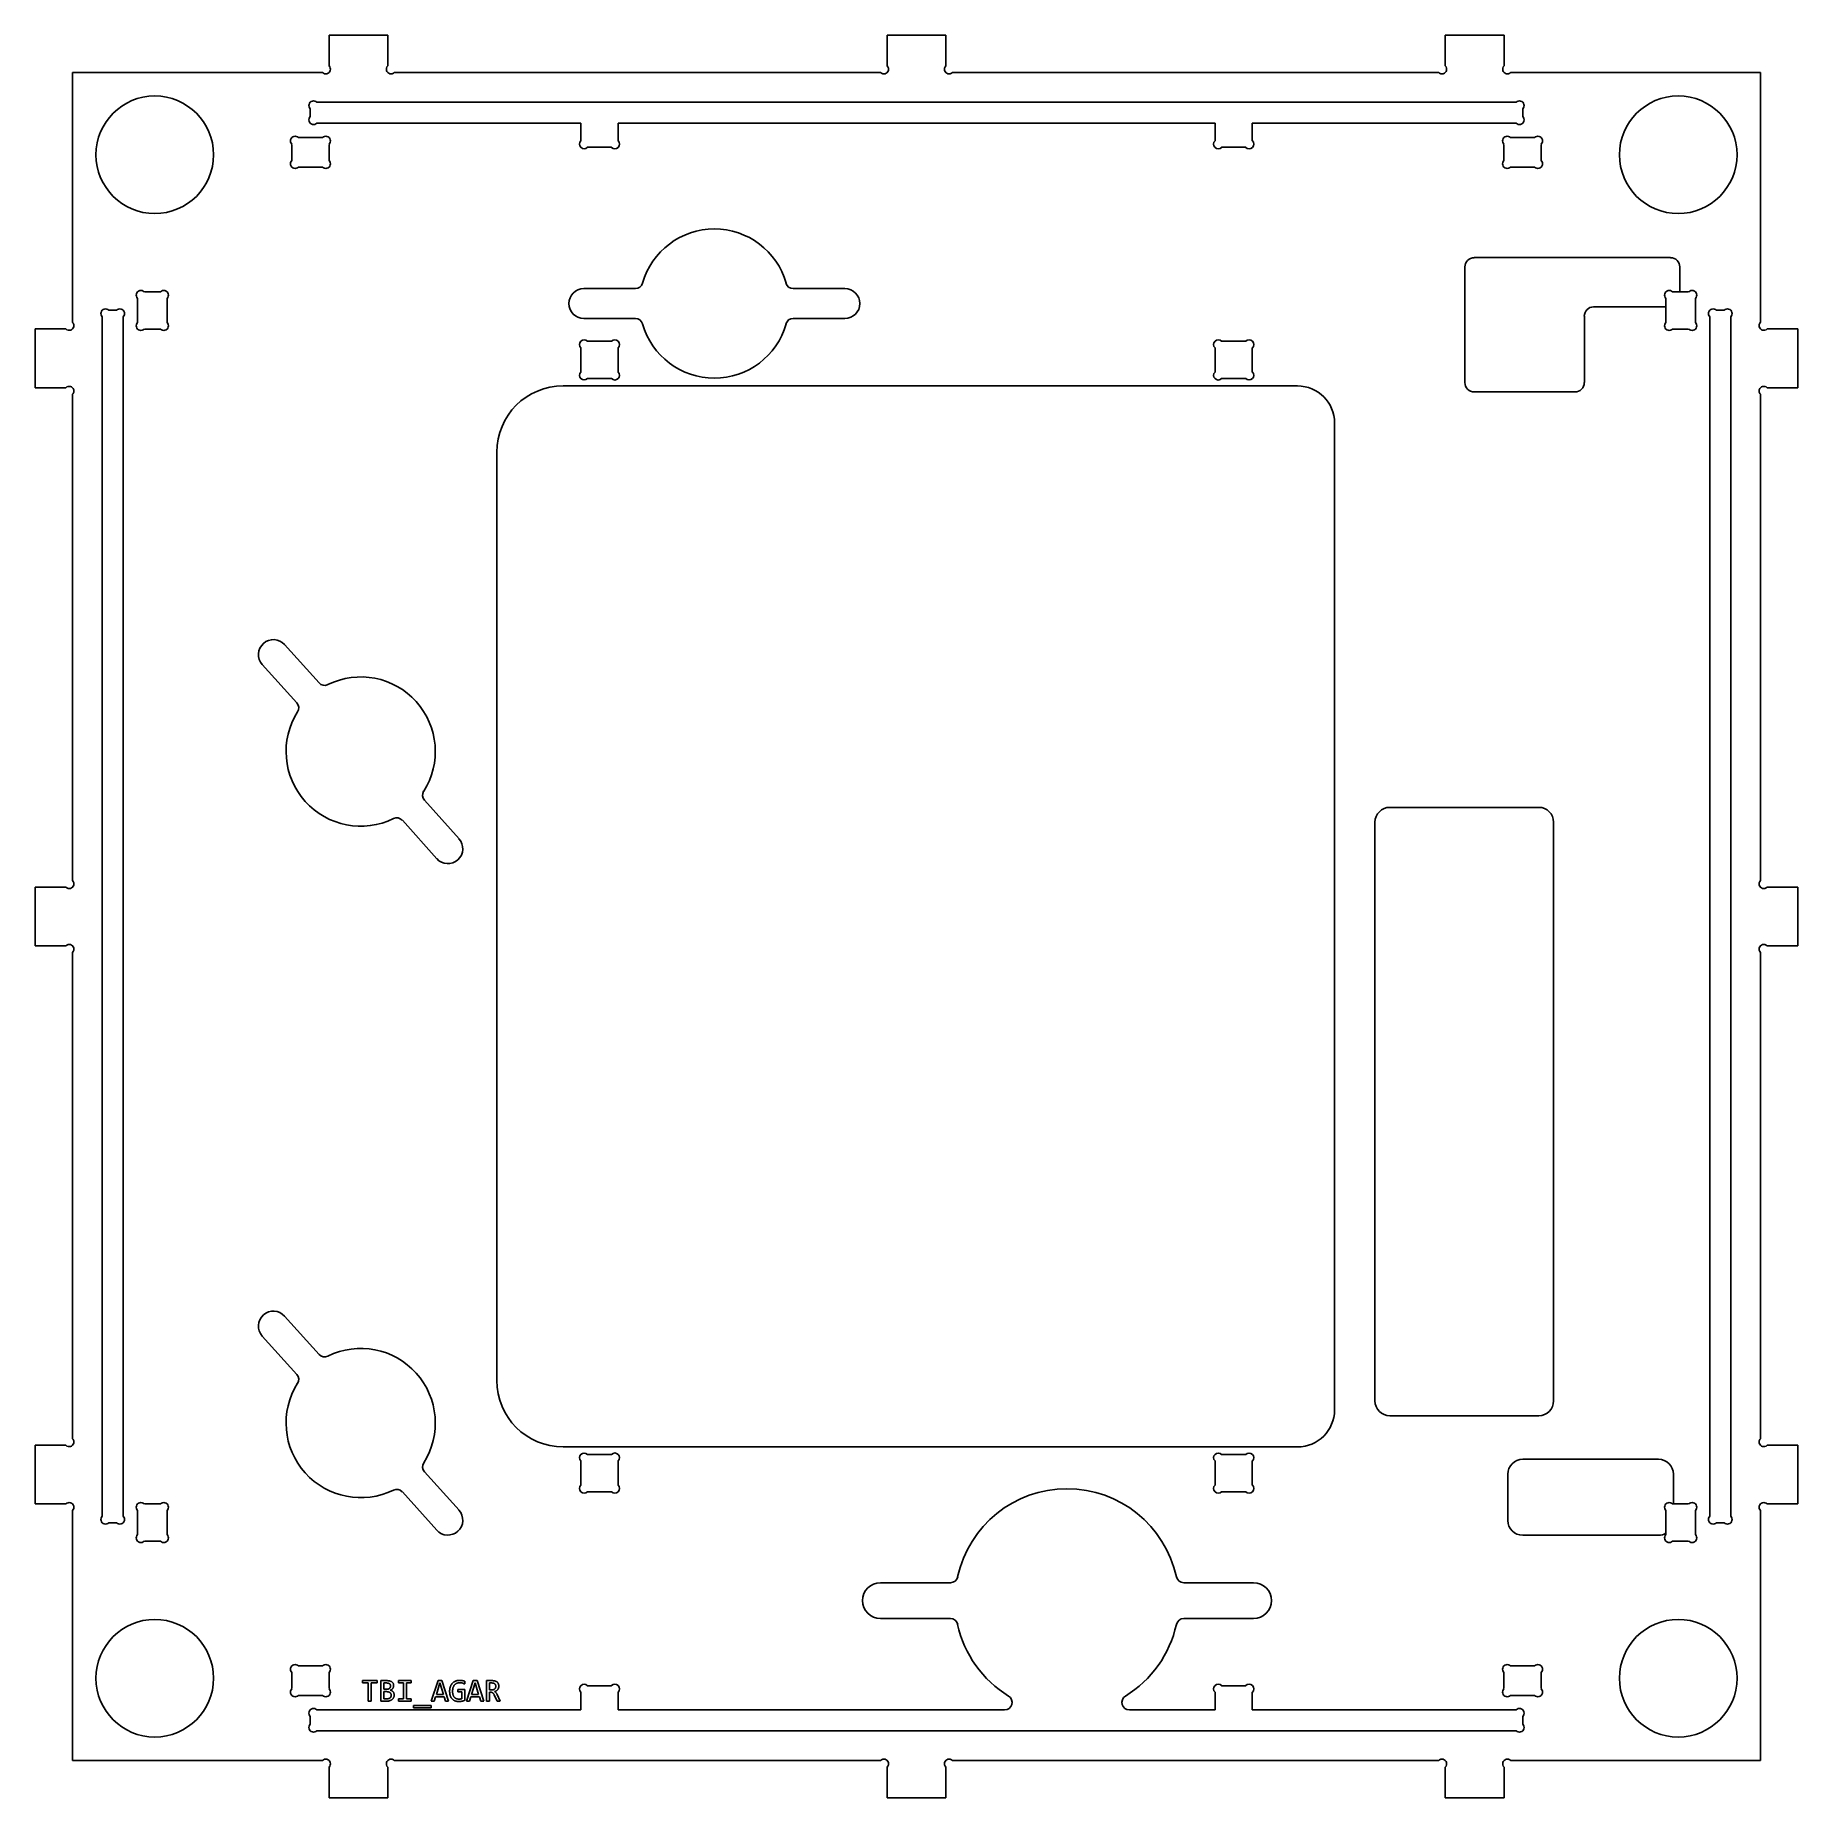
# Model space of a CAD drawing. Header units: inches. Extents: x -0.2 to 11.6, y -0.2 to 11.6.
import ezdxf

# ---------------------------------------------------------------- set-up
doc = ezdxf.new("R2010")
doc.units = ezdxf.units.IN
doc.header["$MEASUREMENT"] = 0

msp = doc.modelspace()

# ---------------------------------------------------------------- linework, layer by layer
at = {"color": 7, "linetype": 'Continuous', "lineweight": 25}
for p, q in [((1.719, 11.561), (1.719, 11.355)), ((2.112, 11.561), (1.719, 11.561)), ((2.112, 11.355), (2.112, 11.561)), ((5.459, 11.561), (5.459, 11.355)), ((5.852, 11.561), (5.459, 11.561)), ((5.852, 11.355), (5.852, 11.561)), ((9.199, 11.561), (9.199, 11.355)), ((9.593, 11.561), (9.199, 11.561)), ((9.593, 11.355), (9.593, 11.561)), ((0, 11.311), (0, 9.637)), ((1.674, 11.311), (0, 11.311)), ((5.414, 11.311), (2.156, 11.311)), ((9.155, 11.311), (5.897, 11.311)), ((11.311, 11.311), (9.637, 11.311)), ((11.311, 9.637), (11.311, 11.311)), ((9.674, 11.112), (1.637, 11.112)), ((1.593, 11.068), (1.593, 11.016)), ((9.718, 11.016), (9.718, 11.068)), ((1.674, 10.875), (1.513, 10.875)), ((1.637, 10.972), (3.406, 10.972)), ((3.406, 10.972), (3.406, 10.854)), ((3.656, 10.854), (3.656, 10.972)), ((3.656, 10.972), (7.656, 10.972)), ((7.656, 10.972), (7.656, 10.854)), ((7.906, 10.854), (7.906, 10.972)), ((7.906, 10.972), (9.674, 10.972)), ((9.798, 10.875), (9.637, 10.875)), ((1.469, 10.83), (1.469, 10.722)), ((1.719, 10.722), (1.719, 10.83)), ((3.45, 10.81), (3.612, 10.81)), ((7.7, 10.81), (7.862, 10.81)), ((9.592, 10.83), (9.592, 10.722)), ((9.842, 10.722), (9.842, 10.83)), ((1.513, 10.678), (1.674, 10.678)), ((9.637, 10.678), (9.798, 10.678)), ((10.708, 10.071), (9.393, 10.071)), ((9.331, 10.008), (9.331, 9.233)), ((10.771, 9.842), (10.771, 10.008)), ((0.589, 9.842), (0.481, 9.842)), ((3.772, 9.863), (3.426, 9.863)), ((5.176, 9.863), (4.829, 9.863)), ((10.83, 9.842), (10.722, 9.842)), ((0.295, 9.718), (0.243, 9.718)), ((0.436, 9.798), (0.436, 9.637)), ((0.633, 9.637), (0.633, 9.798)), ((10.193, 9.741), (10.678, 9.741)), ((10.678, 9.798), (10.678, 9.637)), ((10.875, 9.637), (10.875, 9.798)), ((11.068, 9.718), (11.016, 9.718)), ((-0.25, 9.593), (-0.25, 9.199)), ((-0.044, 9.593), (-0.25, 9.593)), ((0.199, 9.674), (0.199, 1.637)), ((0.339, 1.637), (0.339, 9.674)), ((0.481, 9.592), (0.589, 9.592)), ((3.426, 9.663), (3.772, 9.663)), ((4.829, 9.663), (5.176, 9.663)), ((10.131, 9.233), (10.131, 9.678)), ((10.722, 9.592), (10.83, 9.592)), ((10.972, 9.674), (10.972, 1.637)), ((11.112, 1.637), (11.112, 9.674)), ((11.561, 9.593), (11.355, 9.593)), ((11.561, 9.199), (11.561, 9.593)), ((3.406, 9.466), (3.406, 9.304)), ((3.612, 9.51), (3.45, 9.51)), ((3.656, 9.304), (3.656, 9.466)), ((7.656, 9.466), (7.656, 9.304)), ((7.862, 9.51), (7.7, 9.51)), ((7.906, 9.304), (7.906, 9.466)), ((3.45, 9.26), (3.612, 9.26)), ((7.7, 9.26), (7.862, 9.26)), ((-0.25, 9.199), (-0.044, 9.199)), ((0, 9.155), (0, 5.897)), ((8.209, 9.212), (3.288, 9.212)), ((9.393, 9.171), (10.068, 9.171)), ((11.311, 5.897), (11.311, 9.155)), ((11.355, 9.199), (11.561, 9.199)), ((8.457, 2.349), (8.457, 8.963)), ((2.843, 8.767), (2.843, 2.546)), ((1.652, 7.221), (1.42, 7.478)), ((1.271, 7.344), (1.503, 7.087)), ((2.59, 6.177), (2.358, 6.434)), ((9.825, 6.387), (8.828, 6.387)), ((2.21, 6.3), (2.441, 6.043)), ((8.728, 6.287), (8.728, 2.41)), ((9.925, 2.41), (9.925, 6.287)), ((-0.25, 5.852), (-0.25, 5.459)), ((-0.044, 5.852), (-0.25, 5.852)), ((11.561, 5.852), (11.355, 5.852)), ((11.561, 5.459), (11.561, 5.852)), ((-0.25, 5.459), (-0.044, 5.459)), ((11.355, 5.459), (11.561, 5.459)), ((0, 5.414), (0, 2.156)), ((11.311, 2.156), (11.311, 5.414)), ((1.652, 2.721), (1.42, 2.978)), ((1.271, 2.844), (1.503, 2.587)), ((8.828, 2.31), (9.825, 2.31)), ((-0.25, 2.112), (-0.25, 1.719)), ((-0.044, 2.112), (-0.25, 2.112)), ((3.288, 2.101), (8.209, 2.101)), ((3.612, 2.051), (3.45, 2.051)), ((7.862, 2.051), (7.7, 2.051)), ((10.628, 2.018), (9.718, 2.018)), ((11.561, 2.112), (11.355, 2.112)), ((11.561, 1.719), (11.561, 2.112)), ((2.59, 1.677), (2.358, 1.934)), ((3.406, 2.007), (3.406, 1.845)), ((3.656, 1.845), (3.656, 2.007)), ((7.656, 2.007), (7.656, 1.845)), ((7.906, 1.845), (7.906, 2.007)), ((9.618, 1.918), (9.618, 1.609)), ((10.728, 1.719), (10.728, 1.918)), ((2.21, 1.801), (2.441, 1.543)), ((3.45, 1.801), (3.612, 1.801)), ((7.7, 1.801), (7.862, 1.801)), ((-0.25, 1.719), (-0.044, 1.719)), ((0, 1.674), (0, 0)), ((0.436, 1.674), (0.436, 1.513)), ((0.589, 1.719), (0.481, 1.719)), ((0.633, 1.513), (0.633, 1.674)), ((10.678, 1.674), (10.678, 1.513)), ((10.83, 1.719), (10.722, 1.719)), ((10.875, 1.513), (10.875, 1.674)), ((11.311, 0), (11.311, 1.674)), ((11.355, 1.719), (11.561, 1.719)), ((0.243, 1.593), (0.295, 1.593)), ((11.016, 1.593), (11.068, 1.593)), ((0.481, 1.469), (0.589, 1.469)), ((9.718, 1.509), (10.628, 1.509)), ((10.722, 1.469), (10.83, 1.469)), ((5.883, 1.191), (5.414, 1.191)), ((7.914, 1.191), (7.446, 1.191)), ((5.414, 0.951), (5.883, 0.951)), ((7.446, 0.951), (7.914, 0.951)), ((1.674, 0.633), (1.513, 0.633)), ((9.798, 0.633), (9.637, 0.633)), ((1.469, 0.589), (1.469, 0.481)), ((1.719, 0.481), (1.719, 0.589)), ((1.942, 0.535), (2.042, 0.535)), ((1.942, 0.519), (1.942, 0.535)), ((1.982, 0.519), (1.942, 0.519)), ((1.982, 0.397), (1.982, 0.519)), ((2.002, 0.519), (2.002, 0.397)), ((2.042, 0.519), (2.002, 0.519)), ((2.042, 0.535), (2.042, 0.519)), ((2.066, 0.535), (2.105, 0.535)), ((2.066, 0.397), (2.066, 0.535)), ((2.085, 0.519), (2.085, 0.477)), ((2.104, 0.519), (2.085, 0.519)), ((2.085, 0.477), (2.104, 0.477)), ((2.185, 0.535), (2.269, 0.535)), ((2.185, 0.519), (2.185, 0.535)), ((2.217, 0.519), (2.185, 0.519)), ((2.217, 0.413), (2.217, 0.519)), ((2.237, 0.519), (2.237, 0.413)), ((2.269, 0.519), (2.237, 0.519)), ((2.269, 0.535), (2.269, 0.519)), ((2.404, 0.397), (2.45, 0.535)), ((2.462, 0.519), (2.438, 0.443)), ((2.45, 0.535), (2.475, 0.535)), ((2.485, 0.443), (2.462, 0.519)), ((2.475, 0.535), (2.52, 0.397)), ((2.581, 0.475), (2.629, 0.475)), ((2.581, 0.459), (2.581, 0.475)), ((2.629, 0.531), (2.629, 0.513)), ((2.629, 0.475), (2.629, 0.403)), ((2.64, 0.397), (2.685, 0.535)), ((2.698, 0.519), (2.674, 0.443)), ((2.685, 0.535), (2.711, 0.535)), ((2.721, 0.443), (2.698, 0.519)), ((2.711, 0.535), (2.755, 0.397)), ((2.774, 0.535), (2.811, 0.535)), ((2.774, 0.397), (2.774, 0.535)), ((2.794, 0.519), (2.794, 0.473)), ((2.811, 0.519), (2.794, 0.519)), ((2.794, 0.473), (2.809, 0.473)), ((3.612, 0.501), (3.45, 0.501)), ((7.862, 0.501), (7.7, 0.501)), ((9.592, 0.589), (9.592, 0.481)), ((9.842, 0.481), (9.842, 0.589)), ((1.513, 0.436), (1.674, 0.436)), ((2.002, 0.397), (1.982, 0.397)), ((2.101, 0.397), (2.066, 0.397)), ((2.085, 0.461), (2.085, 0.413)), ((2.104, 0.461), (2.085, 0.461)), ((2.085, 0.413), (2.105, 0.413)), ((2.185, 0.413), (2.217, 0.413)), ((2.185, 0.397), (2.185, 0.413)), ((2.269, 0.397), (2.185, 0.397)), ((2.237, 0.413), (2.269, 0.413)), ((2.269, 0.413), (2.269, 0.397)), ((2.285, 0.369), (2.403, 0.369)), ((2.285, 0.353), (2.285, 0.369)), ((2.403, 0.369), (2.403, 0.353)), ((2.423, 0.397), (2.404, 0.397)), ((2.433, 0.427), (2.423, 0.397)), ((2.49, 0.427), (2.433, 0.427)), ((2.438, 0.443), (2.485, 0.443)), ((2.499, 0.397), (2.49, 0.427)), ((2.52, 0.397), (2.499, 0.397)), ((2.609, 0.459), (2.581, 0.459)), ((2.609, 0.414), (2.609, 0.459)), ((2.659, 0.397), (2.64, 0.397)), ((2.669, 0.427), (2.659, 0.397)), ((2.726, 0.427), (2.669, 0.427)), ((2.674, 0.443), (2.721, 0.443)), ((2.735, 0.397), (2.726, 0.427)), ((2.755, 0.397), (2.735, 0.397)), ((2.794, 0.397), (2.774, 0.397)), ((2.794, 0.457), (2.794, 0.397)), ((2.803, 0.457), (2.794, 0.457)), ((2.845, 0.397), (2.825, 0.44)), ((2.845, 0.443), (2.866, 0.397)), ((2.866, 0.397), (2.845, 0.397)), ((3.406, 0.457), (3.406, 0.339)), ((3.656, 0.339), (3.656, 0.457)), ((7.656, 0.457), (7.656, 0.339)), ((7.906, 0.339), (7.906, 0.457)), ((9.637, 0.436), (9.798, 0.436)), ((1.593, 0.295), (1.593, 0.243)), ((3.406, 0.339), (1.637, 0.339)), ((2.403, 0.353), (2.285, 0.353)), ((6.246, 0.339), (3.656, 0.339)), ((7.656, 0.339), (7.082, 0.339)), ((9.674, 0.339), (7.906, 0.339)), ((9.718, 0.243), (9.718, 0.295)), ((1.637, 0.199), (9.674, 0.199)), ((0, 0), (1.674, 0)), ((2.156, 0), (5.414, 0)), ((5.897, 0), (9.155, 0)), ((9.637, 0), (11.311, 0)), ((1.719, -0.044), (1.719, -0.25)), ((2.112, -0.25), (2.112, -0.044)), ((5.459, -0.044), (5.459, -0.25)), ((5.852, -0.25), (5.852, -0.044)), ((9.199, -0.044), (9.199, -0.25)), ((9.593, -0.25), (9.593, -0.044)), ((1.719, -0.25), (2.112, -0.25)), ((5.459, -0.25), (5.852, -0.25)), ((9.199, -0.25), (9.593, -0.25))]:
    msp.add_line(p, q, dxfattribs=at)
for centre in [(0.551, 10.76), (10.76, 10.76), (0.551, 0.551), (10.76, 0.551)]:
    msp.add_circle(centre, 0.394, dxfattribs=at)
for centre, radius, start, end in [((1.697, 11.333), 0.0312, 224.7488, 45.2512), ((2.134, 11.333), 0.0312, 134.7488, 315.2512), ((5.437, 11.333), 0.0312, 224.7488, 45.2512), ((5.874, 11.333), 0.0313, 134.7488, 315.2512), ((9.177, 11.333), 0.0313, 224.7488, 45.2512), ((9.615, 11.333), 0.0312, 134.7488, 315.2512), ((1.615, 11.09), 0.0313, 44.7488, 225.2512), ((9.696, 11.09), 0.0313, 314.7488, 135.2512), ((1.615, 10.994), 0.0313, 134.7488, 315.2512), ((9.696, 10.994), 0.0313, 224.7488, 45.2512), ((1.491, 10.853), 0.0313, 44.7488, 225.2512), ((1.697, 10.853), 0.0313, 314.7488, 135.2512), ((9.614, 10.853), 0.0313, 44.7488, 225.2512), ((9.82, 10.853), 0.0312, 314.7488, 135.2512), ((3.428, 10.832), 0.0312, 135, 315), ((3.634, 10.832), 0.0313, 225, 45), ((7.678, 10.832), 0.0313, 135, 315), ((7.884, 10.832), 0.0313, 225, 45), ((1.491, 10.7), 0.0313, 134.7488, 315.2512), ((1.697, 10.7), 0.0313, 224.7488, 45.2512), ((9.614, 10.7), 0.0313, 134.7488, 315.2512), ((9.82, 10.7), 0.0313, 224.7488, 45.2512), ((4.301, 9.763), 0.5, 15.8412, 164.1588), ((9.393, 10.008), 0.0625, 90, 180), ((10.708, 10.008), 0.0625, 0, 90), ((0.458, 9.82), 0.0313, 44.7488, 225.2512), ((0.611, 9.82), 0.0313, 314.7488, 135.2512), ((3.426, 9.763), 0.1, 90, 270), ((3.772, 9.913), 0.05, 270, 344.1588), ((4.829, 9.913), 0.05, 195.8412, 270), ((5.176, 9.763), 0.1, 270, 90), ((10.7, 9.82), 0.0313, 44.7488, 225.2512), ((10.853, 9.82), 0.0312, 314.7488, 135.2512), ((0.221, 9.696), 0.0313, 44.7488, 225.2512), ((0.317, 9.696), 0.0313, 314.7488, 135.2512), ((10.193, 9.678), 0.0625, 90, 180), ((10.994, 9.696), 0.0313, 44.7488, 225.2512), ((11.09, 9.696), 0.0313, 314.7488, 135.2512), ((-0.022, 9.615), 0.0312, 224.7488, 45.2512), ((0.458, 9.614), 0.0313, 134.7488, 315.2512), ((0.611, 9.614), 0.0313, 224.7488, 45.2512), ((3.772, 9.613), 0.05, 15.8412, 90), ((4.301, 9.763), 0.5, 195.8412, 344.1588), ((4.829, 9.613), 0.05, 90, 164.1588), ((10.7, 9.614), 0.0313, 134.7488, 315.2512), ((10.853, 9.614), 0.0312, 224.7488, 45.2512), ((11.333, 9.615), 0.0313, 134.7488, 315.2512), ((3.428, 9.488), 0.0312, 45, 225), ((3.634, 9.488), 0.0313, 315, 135), ((7.678, 9.488), 0.0313, 45, 225), ((7.884, 9.488), 0.0313, 315, 135), ((3.428, 9.282), 0.0312, 135, 315), ((3.634, 9.282), 0.0313, 225, 45), ((7.678, 9.282), 0.0313, 135, 315), ((7.884, 9.282), 0.0312, 225, 45), ((9.393, 9.233), 0.0625, 180, 270), ((10.068, 9.233), 0.0625, 270, 0), ((-0.022, 9.177), 0.0313, 314.7488, 135.2512), ((3.288, 8.767), 0.445, 90, 180), ((8.209, 8.963), 0.248, 0, 90), ((11.333, 9.177), 0.0313, 44.7488, 225.2512), ((1.346, 7.411), 0.1, 41.9487, 221.9487), ((1.689, 7.254), 0.05, 221.9487, 296.1076), ((1.931, 6.761), 0.5, 327.7899, 116.1076), ((1.466, 7.053), 0.05, 327.7899, 41.9487), ((1.931, 6.761), 0.5, 147.7899, 296.1076), ((2.395, 6.468), 0.05, 147.7899, 221.9487), ((8.828, 6.287), 0.1, 90, 180), ((9.825, 6.287), 0.1, 0, 90), ((2.172, 6.267), 0.05, 41.9487, 116.1076), ((2.515, 6.11), 0.1, 221.9487, 41.9487), ((-0.022, 5.874), 0.0312, 224.7488, 45.2512), ((11.333, 5.874), 0.0312, 134.7488, 315.2512), ((-0.022, 5.437), 0.0313, 314.7488, 135.2512), ((11.333, 5.437), 0.0312, 44.7488, 225.2512), ((1.346, 2.911), 0.1, 41.9487, 221.9487), ((1.689, 2.754), 0.05, 221.9487, 296.1076), ((1.931, 2.261), 0.5, 327.7899, 116.1076), ((1.931, 2.261), 0.5, 147.7899, 296.1076), ((1.466, 2.553), 0.05, 327.7899, 41.9487), ((3.288, 2.546), 0.445, 180, 270), ((8.828, 2.41), 0.1, 180, 270), ((9.825, 2.41), 0.1, 270, 0), ((8.209, 2.349), 0.248, 270, 0), ((-0.022, 2.134), 0.0312, 224.7488, 45.2512), ((11.333, 2.134), 0.0312, 134.7488, 315.2512), ((3.428, 2.029), 0.0312, 45, 225), ((3.634, 2.029), 0.0313, 315, 135), ((7.678, 2.029), 0.0312, 45, 225), ((7.884, 2.029), 0.0312, 315, 135), ((9.718, 1.918), 0.1, 90, 180), ((10.628, 1.918), 0.1, 0, 90), ((2.396, 1.968), 0.05, 147.7899, 221.9487), ((2.172, 1.767), 0.05, 41.9487, 116.1076), ((3.428, 1.823), 0.0312, 135, 315), ((3.634, 1.823), 0.0313, 225, 45), ((6.664, 1.071), 0.75, 12.2766, 167.7234), ((7.678, 1.823), 0.0313, 135, 315), ((7.884, 1.823), 0.0313, 225, 45), ((-0.022, 1.697), 0.0312, 314.7488, 135.2512), ((0.458, 1.697), 0.0313, 44.7488, 225.2512), ((0.611, 1.697), 0.0312, 314.7488, 135.2512), ((2.515, 1.61), 0.1, 221.9487, 41.9487), ((10.7, 1.697), 0.0312, 44.7488, 225.2512), ((10.853, 1.697), 0.0313, 314.7488, 135.2512), ((11.333, 1.697), 0.0313, 44.7488, 225.2512), ((0.221, 1.615), 0.0313, 134.7488, 315.2512), ((0.317, 1.615), 0.0313, 224.7488, 45.2512), ((9.718, 1.609), 0.1, 180, 270), ((10.994, 1.615), 0.0313, 134.7488, 315.2512), ((11.09, 1.615), 0.0313, 224.7488, 45.2512), ((0.458, 1.491), 0.0313, 134.7488, 315.2512), ((0.611, 1.491), 0.0313, 224.7488, 45.2512), ((10.628, 1.609), 0.1, 270, 299.6877), ((10.7, 1.491), 0.0313, 134.7488, 315.2512), ((10.853, 1.491), 0.0313, 224.7488, 45.2512), ((5.414, 1.071), 0.12, 90, 270), ((5.883, 1.241), 0.05, 270, 347.7234), ((7.446, 1.241), 0.05, 192.2766, 270), ((7.914, 1.071), 0.12, 270, 90), ((5.883, 0.901), 0.05, 12.2766, 90), ((7.446, 0.901), 0.05, 90, 167.7234), ((6.664, 1.071), 0.75, 192.2766, 238.4703), ((6.664, 1.071), 0.75, 301.5297, 347.7234), ((1.491, 0.611), 0.0312, 44.7488, 225.2512), ((1.697, 0.611), 0.0312, 314.7488, 135.2512), ((9.614, 0.611), 0.0313, 44.7488, 225.2512), ((9.82, 0.611), 0.0313, 314.7488, 135.2512), ((1.491, 0.458), 0.0312, 134.7488, 315.2512), ((1.697, 0.458), 0.0313, 224.7488, 45.2512), ((3.428, 0.479), 0.0312, 45, 225), ((3.634, 0.479), 0.0313, 315, 135), ((7.678, 0.479), 0.0313, 45, 225), ((7.884, 0.479), 0.0313, 315, 135), ((9.614, 0.458), 0.0313, 134.7488, 315.2512), ((9.82, 0.458), 0.0313, 224.7488, 45.2512), ((6.246, 0.389), 0.05, 270, 58.4703), ((7.082, 0.389), 0.05, 121.5297, 270), ((1.615, 0.317), 0.0313, 44.7488, 225.2512), ((1.615, 0.221), 0.0313, 134.7488, 315.2512), ((9.696, 0.317), 0.0313, 314.7488, 135.2512), ((9.696, 0.221), 0.0313, 224.7488, 45.2512), ((1.697, -0.022), 0.0313, 314.7488, 135.2512), ((2.134, -0.022), 0.0312, 44.7488, 225.2512), ((5.437, -0.022), 0.0312, 314.7488, 135.2512), ((5.874, -0.022), 0.0312, 44.7488, 225.2512), ((9.177, -0.022), 0.0312, 314.7488, 135.2512), ((9.615, -0.022), 0.0313, 44.7488, 225.2512)]:
    msp.add_arc(centre, radius, start, end, dxfattribs=at)
for points, knots in [([(2.131, 0.499), (2.131, 0.5), (2.131, 0.503), (2.13, 0.506), (2.129, 0.508), (2.129, 0.51), (2.127, 0.512), (2.126, 0.513), (2.124, 0.514), (2.122, 0.515), (2.12, 0.516), (2.117, 0.517), (2.115, 0.518), (2.112, 0.518), (2.108, 0.519), (2.106, 0.519), (2.104, 0.519)], [0, 0, 0, 0, 0.104811, 0.205787, 0.255208, 0.305332, 0.354672, 0.406637, 0.460843, 0.518964, 0.582209, 0.651135, 0.725977, 0.80865, 0.900376, 1, 1, 1, 1]), ([(2.104, 0.477), (2.106, 0.477), (2.11, 0.477), (2.114, 0.478), (2.118, 0.479), (2.12, 0.48), (2.122, 0.481), (2.124, 0.482), (2.126, 0.484), (2.127, 0.485), (2.128, 0.487), (2.129, 0.489), (2.13, 0.491), (2.131, 0.494), (2.131, 0.496), (2.131, 0.498), (2.131, 0.499)], [0, 0, 0, 0, 0.14811, 0.283411, 0.34733, 0.408016, 0.466536, 0.523871, 0.579879, 0.635758, 0.691196, 0.747667, 0.806033, 0.866873, 0.93103, 1, 1, 1, 1]), ([(2.105, 0.535), (2.107, 0.535), (2.111, 0.535), (2.116, 0.534), (2.121, 0.534), (2.125, 0.533), (2.129, 0.531), (2.133, 0.53), (2.137, 0.528), (2.14, 0.526), (2.143, 0.524), (2.145, 0.522), (2.147, 0.519), (2.149, 0.516), (2.15, 0.513), (2.151, 0.509), (2.151, 0.505), (2.151, 0.503), (2.151, 0.502)], [0, 0, 0, 0, 0.086799, 0.168033, 0.243855, 0.315143, 0.381827, 0.444516, 0.503592, 0.559499, 0.613332, 0.665847, 0.717915, 0.770126, 0.82402, 0.879795, 0.938224, 1, 1, 1, 1]), ([(2.151, 0.502), (2.151, 0.5), (2.151, 0.496), (2.15, 0.491), (2.148, 0.487), (2.147, 0.483), (2.145, 0.481), (2.143, 0.479), (2.141, 0.477), (2.139, 0.476), (2.137, 0.474), (2.134, 0.473), (2.131, 0.472), (2.13, 0.471), (2.129, 0.471)], [0, 0, 0, 0, 0.128543, 0.250183, 0.367642, 0.482855, 0.540503, 0.599233, 0.65964, 0.721665, 0.786372, 0.854203, 0.925539, 1, 1, 1, 1]), ([(2.527, 0.464), (2.527, 0.467), (2.527, 0.472), (2.528, 0.48), (2.529, 0.488), (2.532, 0.495), (2.534, 0.501), (2.537, 0.507), (2.541, 0.513), (2.545, 0.518), (2.55, 0.522), (2.555, 0.526), (2.561, 0.529), (2.567, 0.532), (2.573, 0.534), (2.58, 0.536), (2.587, 0.536), (2.592, 0.537), (2.594, 0.537)], [0, 0, 0, 0, 0.074225, 0.145225, 0.212689, 0.277943, 0.340683, 0.401421, 0.460109, 0.518096, 0.575513, 0.632668, 0.690415, 0.749159, 0.809436, 0.870947, 0.934445, 1, 1, 1, 1]), ([(2.594, 0.521), (2.592, 0.521), (2.589, 0.521), (2.584, 0.52), (2.579, 0.519), (2.574, 0.517), (2.57, 0.515), (2.566, 0.512), (2.562, 0.509), (2.559, 0.506), (2.556, 0.502), (2.554, 0.498), (2.552, 0.493), (2.55, 0.488), (2.548, 0.483), (2.548, 0.477), (2.547, 0.472), (2.547, 0.468), (2.547, 0.466)], [0, 0, 0, 0, 0.067098, 0.130976, 0.192216, 0.25177, 0.309685, 0.366513, 0.423519, 0.480372, 0.538032, 0.597274, 0.658431, 0.722042, 0.787912, 0.855973, 0.926461, 1, 1, 1, 1]), ([(2.594, 0.537), (2.597, 0.537), (2.603, 0.536), (2.611, 0.536), (2.616, 0.534), (2.621, 0.533), (2.625, 0.532), (2.627, 0.531), (2.629, 0.531)], [0, 0, 0, 0, 0.262934, 0.514365, 0.637318, 0.759, 0.879771, 1, 1, 1, 1]), ([(2.629, 0.513), (2.626, 0.514), (2.621, 0.516), (2.614, 0.518), (2.608, 0.52), (2.604, 0.52), (2.599, 0.521), (2.596, 0.521), (2.594, 0.521)], [0, 0, 0, 0, 0.243243, 0.485031, 0.60722, 0.733334, 0.864709, 1, 1, 1, 1]), ([(2.809, 0.473), (2.81, 0.473), (2.812, 0.473), (2.815, 0.473), (2.818, 0.474), (2.82, 0.474), (2.823, 0.475), (2.825, 0.476), (2.827, 0.477), (2.829, 0.479), (2.831, 0.48), (2.832, 0.482), (2.833, 0.484), (2.834, 0.486), (2.835, 0.489), (2.836, 0.491), (2.836, 0.494), (2.836, 0.496), (2.836, 0.496)], [0, 0, 0, 0, 0.075163, 0.146824, 0.2147, 0.280408, 0.343299, 0.403724, 0.461901, 0.519275, 0.575642, 0.632193, 0.6886, 0.746295, 0.806338, 0.867999, 0.932392, 1, 1, 1, 1]), ([(2.811, 0.535), (2.813, 0.535), (2.817, 0.535), (2.822, 0.534), (2.827, 0.533), (2.832, 0.532), (2.836, 0.531), (2.839, 0.529), (2.843, 0.527), (2.846, 0.525), (2.848, 0.522), (2.851, 0.519), (2.852, 0.516), (2.854, 0.513), (2.855, 0.509), (2.856, 0.506), (2.856, 0.502), (2.856, 0.499), (2.856, 0.498)], [0, 0, 0, 0, 0.086877, 0.167501, 0.242748, 0.31266, 0.377995, 0.439734, 0.498505, 0.554376, 0.608818, 0.661973, 0.71527, 0.769273, 0.824499, 0.880763, 0.939397, 1, 1, 1, 1]), ([(2.836, 0.496), (2.836, 0.497), (2.836, 0.499), (2.836, 0.502), (2.835, 0.504), (2.835, 0.506), (2.834, 0.508), (2.833, 0.51), (2.831, 0.512), (2.83, 0.513), (2.828, 0.514), (2.826, 0.516), (2.824, 0.517), (2.822, 0.517), (2.819, 0.518), (2.817, 0.518), (2.814, 0.519), (2.812, 0.519), (2.811, 0.519)], [0, 0, 0, 0, 0.071005, 0.137576, 0.200303, 0.260403, 0.317715, 0.373831, 0.4295, 0.484881, 0.540836, 0.598611, 0.658088, 0.719485, 0.784176, 0.852028, 0.924103, 1, 1, 1, 1]), ([(2.856, 0.498), (2.856, 0.497), (2.856, 0.495), (2.856, 0.491), (2.855, 0.488), (2.855, 0.485), (2.854, 0.483), (2.852, 0.48), (2.851, 0.477), (2.849, 0.475), (2.847, 0.472), (2.845, 0.47), (2.843, 0.468), (2.84, 0.466), (2.837, 0.465), (2.834, 0.463), (2.831, 0.462), (2.829, 0.462), (2.828, 0.461)], [0, 0, 0, 0, 0.0645443, 0.1269343, 0.1887266, 0.2498083, 0.309839, 0.3692223, 0.4286833, 0.4883799, 0.5482501, 0.6087658, 0.6699859, 0.7331387, 0.7970633, 0.8628148, 0.9303182, 1, 1, 1, 1]), ([(2.155, 0.439), (2.155, 0.437), (2.155, 0.434), (2.155, 0.429), (2.153, 0.425), (2.152, 0.421), (2.149, 0.417), (2.147, 0.414), (2.144, 0.41), (2.141, 0.408), (2.137, 0.405), (2.133, 0.403), (2.128, 0.401), (2.124, 0.4), (2.118, 0.398), (2.113, 0.397), (2.107, 0.397), (2.103, 0.397), (2.101, 0.397)], [0, 0, 0, 0, 0.063326, 0.123645, 0.181283, 0.237977, 0.293541, 0.348682, 0.404321, 0.461004, 0.519135, 0.579349, 0.641844, 0.70787, 0.776605, 0.847653, 0.922125, 1, 1, 1, 1]), ([(2.135, 0.438), (2.135, 0.439), (2.135, 0.44), (2.135, 0.443), (2.134, 0.445), (2.133, 0.447), (2.132, 0.45), (2.131, 0.451), (2.129, 0.453), (2.127, 0.455), (2.125, 0.456), (2.123, 0.457), (2.12, 0.458), (2.117, 0.459), (2.114, 0.46), (2.111, 0.46), (2.108, 0.461), (2.105, 0.461), (2.104, 0.461)], [0, 0, 0, 0, 0.059278, 0.116391, 0.172148, 0.226476, 0.280804, 0.334737, 0.389224, 0.446043, 0.504421, 0.564725, 0.628709, 0.695947, 0.766205, 0.840563, 0.917935, 1, 1, 1, 1]), ([(2.105, 0.413), (2.106, 0.413), (2.108, 0.413), (2.112, 0.413), (2.115, 0.414), (2.118, 0.414), (2.121, 0.415), (2.123, 0.416), (2.126, 0.417), (2.128, 0.419), (2.13, 0.42), (2.131, 0.422), (2.132, 0.424), (2.134, 0.427), (2.134, 0.429), (2.135, 0.432), (2.135, 0.435), (2.135, 0.437), (2.135, 0.438)], [0, 0, 0, 0, 0.082919, 0.159894, 0.232556, 0.300696, 0.363756, 0.423675, 0.4807, 0.53486, 0.587717, 0.640698, 0.694291, 0.749752, 0.806946, 0.867283, 0.931438, 1, 1, 1, 1]), ([(2.129, 0.471), (2.13, 0.47), (2.134, 0.47), (2.138, 0.468), (2.141, 0.466), (2.143, 0.464), (2.146, 0.463), (2.147, 0.461), (2.149, 0.459), (2.151, 0.456), (2.152, 0.454), (2.153, 0.451), (2.154, 0.448), (2.155, 0.445), (2.155, 0.442), (2.155, 0.44), (2.155, 0.439)], [0, 0, 0, 0, 0.119349, 0.238353, 0.298194, 0.356811, 0.415792, 0.47506, 0.535086, 0.595942, 0.657831, 0.721899, 0.787838, 0.855614, 0.926357, 1, 1, 1, 1]), ([(2.589, 0.395), (2.587, 0.395), (2.582, 0.395), (2.576, 0.396), (2.569, 0.397), (2.563, 0.399), (2.558, 0.402), (2.553, 0.405), (2.548, 0.408), (2.544, 0.412), (2.54, 0.417), (2.536, 0.422), (2.533, 0.428), (2.531, 0.434), (2.529, 0.441), (2.528, 0.448), (2.527, 0.456), (2.527, 0.461), (2.527, 0.464)], [0, 0, 0, 0, 0.066475, 0.129869, 0.190917, 0.249936, 0.30756, 0.363411, 0.419253, 0.474963, 0.531335, 0.589293, 0.649492, 0.712311, 0.778561, 0.848197, 0.921777, 1, 1, 1, 1]), ([(2.547, 0.466), (2.547, 0.464), (2.547, 0.459), (2.547, 0.454), (2.548, 0.448), (2.549, 0.443), (2.551, 0.438), (2.552, 0.433), (2.555, 0.429), (2.557, 0.425), (2.56, 0.422), (2.563, 0.419), (2.567, 0.417), (2.571, 0.414), (2.576, 0.413), (2.58, 0.412), (2.586, 0.411), (2.589, 0.411), (2.591, 0.411)], [0, 0, 0, 0, 0.077697, 0.150962, 0.221242, 0.287556, 0.350886, 0.410876, 0.468434, 0.524381, 0.578873, 0.633076, 0.687847, 0.744019, 0.802456, 0.864127, 0.929602, 1, 1, 1, 1]), ([(2.629, 0.403), (2.627, 0.403), (2.624, 0.401), (2.619, 0.4), (2.614, 0.398), (2.609, 0.397), (2.604, 0.396), (2.599, 0.395), (2.594, 0.395), (2.591, 0.395), (2.589, 0.395)], [0, 0, 0, 0, 0.121553, 0.246873, 0.374671, 0.503107, 0.631615, 0.758293, 0.881258, 1, 1, 1, 1]), ([(2.591, 0.411), (2.592, 0.411), (2.593, 0.411), (2.596, 0.411), (2.598, 0.411), (2.6, 0.412), (2.603, 0.412), (2.605, 0.413), (2.607, 0.413), (2.608, 0.414), (2.609, 0.414)], [0, 0, 0, 0, 0.118138, 0.245341, 0.378275, 0.510131, 0.64255, 0.770823, 0.89187, 1, 1, 1, 1]), ([(2.825, 0.44), (2.825, 0.441), (2.823, 0.444), (2.821, 0.448), (2.819, 0.451), (2.816, 0.453), (2.813, 0.455), (2.81, 0.456), (2.807, 0.457), (2.804, 0.457), (2.803, 0.457)], [0, 0, 0, 0, 0.167392, 0.310533, 0.435374, 0.548984, 0.655563, 0.763161, 0.875712, 1, 1, 1, 1]), ([(2.828, 0.461), (2.829, 0.461), (2.83, 0.46), (2.833, 0.459), (2.835, 0.457), (2.837, 0.455), (2.839, 0.452), (2.841, 0.45), (2.843, 0.446), (2.845, 0.444), (2.845, 0.443)], [0, 0, 0, 0, 0.1113526, 0.2209309, 0.3311252, 0.4436492, 0.5643761, 0.6964797, 0.8421079, 1, 1, 1, 1])]:
    msp.add_open_spline(points, degree=3, knots=knots, dxfattribs=at)

doc.saveas('drawing.dxf')
